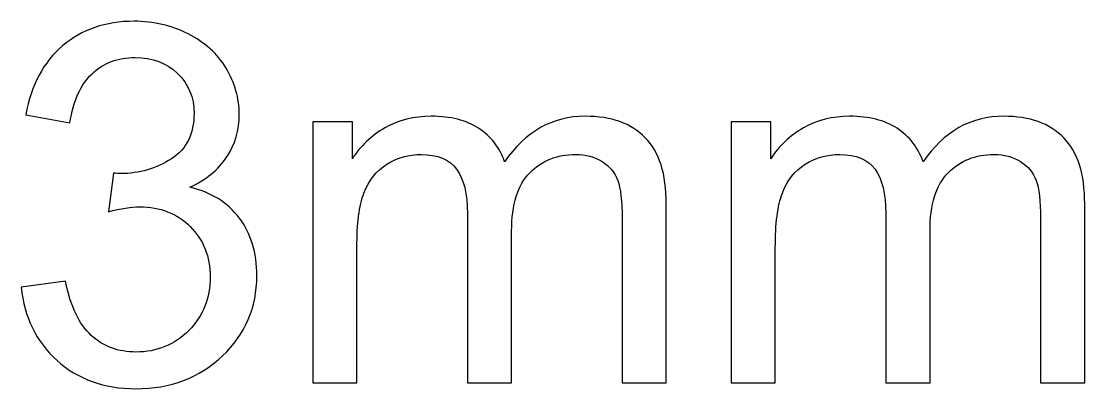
# Model space of a CAD drawing. Extents: x -181 to 112, y -145 to 119.
# Drawn here: x -178.2 to -86.7, y 73 to 104.5 of the extents above; entities that cross this region are included whole.
import ezdxf

# ---------------------------------------------------------------- set-up
doc = ezdxf.new("R2010")
doc.units = 0
doc.layers.add('LABELS', color=7, linetype='CONTINUOUS')

msp = doc.modelspace()

# ---------------------------------------------------------------- linework, layer by layer
at = {"layer": 'LABELS', "color": 250}
for points, knots in [([(-178.1605, 81.701), (-178.1605, 81.701), (-174.3603, 82.2193), (-174.3603, 82.2193), (-173.9212, 80.06), (-173.1871, 78.5053), (-172.1434, 77.5553), (-171.0998, 76.6052), (-169.8187, 76.1302), (-168.3, 76.1302), (-166.5006, 76.1302), (-164.9819, 76.7492), (-163.7584, 77.9871), (-162.5348, 79.2251), (-161.923, 80.7582), (-161.923, 82.5863), (-161.923, 84.3281), (-162.4916, 85.7676), (-163.636, 86.9048), (-164.7732, 88.0348), (-166.2199, 88.6034), (-167.9833, 88.6034), (-168.703, 88.6034), (-169.5955, 88.4595), (-170.668, 88.1788), (-170.668, 88.1788), (-170.2433, 91.504), (-170.2433, 91.504), (-169.9914, 91.4752), (-169.7827, 91.4608), (-169.6315, 91.4608), (-168.0049, 91.4608), (-166.551, 91.8855), (-165.2482, 92.7276), (-163.9527, 93.5697), (-163.3049, 94.8652), (-163.3049, 96.6142), (-163.3049, 98.0033), (-163.78, 99.1549), (-164.7228, 100.069), (-165.6657, 100.9831), (-166.8821, 101.4365), (-168.372, 101.4365), (-169.8546, 101.4365), (-171.0854, 100.9687), (-172.0715, 100.033), (-173.0575, 99.0973), (-173.6909, 97.6938), (-173.9716, 95.8225), (-173.9716, 95.8225), (-177.7719, 96.5135), (-177.7719, 96.5135), (-177.304, 99.0614), (-176.2532, 101.0407), (-174.605, 102.4442), (-172.964, 103.8477), (-170.9127, 104.5458), (-168.4655, 104.5458), (-166.7813, 104.5458), (-165.2267, 104.186), (-163.8088, 103.459), (-162.3837, 102.7393), (-161.2968, 101.7532), (-160.5483, 100.5081), (-159.7926, 99.2557), (-159.4183, 97.9314), (-159.4183, 96.5278), (-159.4183, 95.1963), (-159.7782, 93.9871), (-160.4907, 92.8931), (-161.2105, 91.7991), (-162.2757, 90.9282), (-163.6792, 90.2804), (-161.851, 89.863), (-160.4331, 88.9849), (-159.4183, 87.6534), (-158.4106, 86.329), (-157.9068, 84.6592), (-157.9068, 82.6655), (-157.9068, 79.9664), (-158.8929, 77.6704), (-160.8578, 75.7919), (-162.8299, 73.9134), (-165.3202, 72.9777), (-168.3288, 72.9777), (-171.0422, 72.9777), (-173.295, 73.791), (-175.0872, 75.4104), (-176.8866, 77.0299), (-177.9086, 79.1243), (-178.1605, 81.701)], [0, 0, 0, 0, 0.0333333, 0.0333333, 0.0333333, 0.0666667, 0.0666667, 0.0666667, 0.1, 0.1, 0.1, 0.1333333, 0.1333333, 0.1333333, 0.1666667, 0.1666667, 0.1666667, 0.2, 0.2, 0.2, 0.2333333, 0.2333333, 0.2333333, 0.2666667, 0.2666667, 0.2666667, 0.3, 0.3, 0.3, 0.3333333, 0.3333333, 0.3333333, 0.3666667, 0.3666667, 0.3666667, 0.4, 0.4, 0.4, 0.4333333, 0.4333333, 0.4333333, 0.4666667, 0.4666667, 0.4666667, 0.5, 0.5, 0.5, 0.5333333, 0.5333333, 0.5333333, 0.5666667, 0.5666667, 0.5666667, 0.6, 0.6, 0.6, 0.6333333, 0.6333333, 0.6333333, 0.6666667, 0.6666667, 0.6666667, 0.7, 0.7, 0.7, 0.7333333, 0.7333333, 0.7333333, 0.7666667, 0.7666667, 0.7666667, 0.8, 0.8, 0.8, 0.8333333, 0.8333333, 0.8333333, 0.8666667, 0.8666667, 0.8666667, 0.9, 0.9, 0.9, 0.9333333, 0.9333333, 0.9333333, 0.9666667, 0.9666667, 0.9666667, 1, 1, 1, 1]), ([(-178.1605, 81.701), (-178.1605, 81.701), (-174.3603, 82.2193), (-174.3603, 82.2193), (-173.9212, 80.06), (-173.1871, 78.5053), (-172.1434, 77.5553), (-171.0998, 76.6052), (-169.8187, 76.1302), (-168.3, 76.1302), (-166.5006, 76.1302), (-164.9819, 76.7492), (-163.7584, 77.9871), (-162.5348, 79.2251), (-161.923, 80.7582), (-161.923, 82.5863), (-161.923, 84.3281), (-162.4916, 85.7676), (-163.636, 86.9048), (-164.7732, 88.0348), (-166.2199, 88.6034), (-167.9833, 88.6034), (-168.703, 88.6034), (-169.5955, 88.4595), (-170.668, 88.1788), (-170.668, 88.1788), (-170.2433, 91.504), (-170.2433, 91.504), (-169.9914, 91.4752), (-169.7827, 91.4608), (-169.6315, 91.4608), (-168.0049, 91.4608), (-166.551, 91.8855), (-165.2482, 92.7276), (-163.9527, 93.5697), (-163.3049, 94.8652), (-163.3049, 96.6142), (-163.3049, 98.0033), (-163.78, 99.1549), (-164.7228, 100.069), (-165.6657, 100.9831), (-166.8821, 101.4365), (-168.372, 101.4365), (-169.8546, 101.4365), (-171.0854, 100.9687), (-172.0715, 100.033), (-173.0575, 99.0973), (-173.6909, 97.6938), (-173.9716, 95.8225), (-173.9716, 95.8225), (-177.7719, 96.5135), (-177.7719, 96.5135), (-177.304, 99.0614), (-176.2532, 101.0407), (-174.605, 102.4442), (-172.964, 103.8477), (-170.9127, 104.5458), (-168.4655, 104.5458), (-166.7813, 104.5458), (-165.2267, 104.186), (-163.8088, 103.459), (-162.3837, 102.7393), (-161.2968, 101.7532), (-160.5483, 100.5081), (-159.7926, 99.2557), (-159.4183, 97.9314), (-159.4183, 96.5278), (-159.4183, 95.1963), (-159.7782, 93.9871), (-160.4907, 92.8931), (-161.2105, 91.7991), (-162.2757, 90.9282), (-163.6792, 90.2804), (-161.851, 89.863), (-160.4331, 88.9849), (-159.4183, 87.6534), (-158.4106, 86.329), (-157.9068, 84.6592), (-157.9068, 82.6655), (-157.9068, 79.9664), (-158.8929, 77.6704), (-160.8578, 75.7919), (-162.8299, 73.9134), (-165.3202, 72.9777), (-168.3288, 72.9777), (-171.0422, 72.9777), (-173.295, 73.791), (-175.0872, 75.4104), (-176.8866, 77.0299), (-177.9086, 79.1243), (-178.1605, 81.701)], [0, 0, 0, 0, 0.0333333, 0.0333333, 0.0333333, 0.0666667, 0.0666667, 0.0666667, 0.1, 0.1, 0.1, 0.1333333, 0.1333333, 0.1333333, 0.1666667, 0.1666667, 0.1666667, 0.2, 0.2, 0.2, 0.2333333, 0.2333333, 0.2333333, 0.2666667, 0.2666667, 0.2666667, 0.3, 0.3, 0.3, 0.3333333, 0.3333333, 0.3333333, 0.3666667, 0.3666667, 0.3666667, 0.4, 0.4, 0.4, 0.4333333, 0.4333333, 0.4333333, 0.4666667, 0.4666667, 0.4666667, 0.5, 0.5, 0.5, 0.5333333, 0.5333333, 0.5333333, 0.5666667, 0.5666667, 0.5666667, 0.6, 0.6, 0.6, 0.6333333, 0.6333333, 0.6333333, 0.6666667, 0.6666667, 0.6666667, 0.7, 0.7, 0.7, 0.7333333, 0.7333333, 0.7333333, 0.7666667, 0.7666667, 0.7666667, 0.8, 0.8, 0.8, 0.8333333, 0.8333333, 0.8333333, 0.8666667, 0.8666667, 0.8666667, 0.9, 0.9, 0.9, 0.9333333, 0.9333333, 0.9333333, 0.9666667, 0.9666667, 0.9666667, 1, 1, 1, 1]), ([(-153.1061, 73.4959), (-153.1061, 73.4959), (-153.1061, 95.9089), (-153.1061, 95.9089), (-153.1061, 95.9089), (-149.6945, 95.9089), (-149.6945, 95.9089), (-149.6945, 95.9089), (-149.6945, 92.742), (-149.6945, 92.742), (-148.9963, 93.836), (-148.0607, 94.7213), (-146.8947, 95.3834), (-145.7287, 96.0528), (-144.4043, 96.3839), (-142.9145, 96.3839), (-141.259, 96.3839), (-139.8987, 96.0384), (-138.8407, 95.3547), (-137.7827, 94.6637), (-137.0341, 93.7064), (-136.6023, 92.4685), (-134.8173, 95.0812), (-132.5069, 96.3839), (-129.6567, 96.3839), (-127.4255, 96.3839), (-125.7053, 95.7721), (-124.5105, 94.5413), (-123.3085, 93.3106), (-122.7039, 91.4176), (-122.7039, 88.8625), (-122.7039, 88.8625), (-122.7039, 73.4959), (-122.7039, 73.4959), (-122.7039, 73.4959), (-126.5042, 73.4959), (-126.5042, 73.4959), (-126.5042, 73.4959), (-126.5042, 87.603), (-126.5042, 87.603), (-126.5042, 89.1144), (-126.6338, 90.2085), (-126.8785, 90.8778), (-127.1232, 91.5472), (-127.5694, 92.0798), (-128.2244, 92.4901), (-128.8722, 92.9003), (-129.6351, 93.1018), (-130.506, 93.1018), (-132.0894, 93.1018), (-133.3994, 92.5764), (-134.443, 91.5328), (-135.4867, 90.482), (-136.0049, 88.8049), (-136.0049, 86.5018), (-136.0049, 86.5018), (-136.0049, 73.4959), (-136.0049, 73.4959), (-136.0049, 73.4959), (-139.8051, 73.4959), (-139.8051, 73.4959), (-139.8051, 73.4959), (-139.8051, 88.042), (-139.8051, 88.042), (-139.8051, 89.7262), (-140.1146, 90.993), (-140.7336, 91.8351), (-141.3526, 92.6772), (-142.3675, 93.1018), (-143.771, 93.1018), (-144.8362, 93.1018), (-145.8222, 92.8211), (-146.7291, 92.2597), (-147.636, 91.6983), (-148.291, 90.8778), (-148.7012, 89.791), (-149.1043, 88.7114), (-149.3058, 87.1495), (-149.3058, 85.1126), (-149.3058, 85.1126), (-149.3058, 73.4959), (-149.3058, 73.4959), (-149.3058, 73.4959), (-153.1061, 73.4959), (-153.1061, 73.4959)], [0, 0, 0, 0, 0.0357143, 0.0357143, 0.0357143, 0.0714286, 0.0714286, 0.0714286, 0.1071429, 0.1071429, 0.1071429, 0.1428571, 0.1428571, 0.1428571, 0.1785714, 0.1785714, 0.1785714, 0.2142857, 0.2142857, 0.2142857, 0.25, 0.25, 0.25, 0.2857143, 0.2857143, 0.2857143, 0.3214286, 0.3214286, 0.3214286, 0.3571429, 0.3571429, 0.3571429, 0.3928571, 0.3928571, 0.3928571, 0.4285714, 0.4285714, 0.4285714, 0.4642857, 0.4642857, 0.4642857, 0.5, 0.5, 0.5, 0.5357143, 0.5357143, 0.5357143, 0.5714286, 0.5714286, 0.5714286, 0.6071429, 0.6071429, 0.6071429, 0.6428571, 0.6428571, 0.6428571, 0.6785714, 0.6785714, 0.6785714, 0.7142857, 0.7142857, 0.7142857, 0.75, 0.75, 0.75, 0.7857143, 0.7857143, 0.7857143, 0.8214286, 0.8214286, 0.8214286, 0.8571429, 0.8571429, 0.8571429, 0.8928571, 0.8928571, 0.8928571, 0.9285714, 0.9285714, 0.9285714, 0.9642857, 0.9642857, 0.9642857, 1, 1, 1, 1]), ([(-153.1061, 73.4959), (-153.1061, 73.4959), (-153.1061, 95.9089), (-153.1061, 95.9089), (-153.1061, 95.9089), (-149.6945, 95.9089), (-149.6945, 95.9089), (-149.6945, 95.9089), (-149.6945, 92.742), (-149.6945, 92.742), (-148.9963, 93.836), (-148.0607, 94.7213), (-146.8947, 95.3834), (-145.7287, 96.0528), (-144.4043, 96.3839), (-142.9145, 96.3839), (-141.259, 96.3839), (-139.8987, 96.0384), (-138.8407, 95.3547), (-137.7827, 94.6637), (-137.0341, 93.7064), (-136.6023, 92.4685), (-134.8173, 95.0812), (-132.5069, 96.3839), (-129.6567, 96.3839), (-127.4255, 96.3839), (-125.7053, 95.7721), (-124.5105, 94.5413), (-123.3085, 93.3106), (-122.7039, 91.4176), (-122.7039, 88.8625), (-122.7039, 88.8625), (-122.7039, 73.4959), (-122.7039, 73.4959), (-122.7039, 73.4959), (-126.5042, 73.4959), (-126.5042, 73.4959), (-126.5042, 73.4959), (-126.5042, 87.603), (-126.5042, 87.603), (-126.5042, 89.1144), (-126.6338, 90.2085), (-126.8785, 90.8778), (-127.1232, 91.5472), (-127.5694, 92.0798), (-128.2244, 92.4901), (-128.8722, 92.9003), (-129.6351, 93.1018), (-130.506, 93.1018), (-132.0894, 93.1018), (-133.3994, 92.5764), (-134.443, 91.5328), (-135.4867, 90.482), (-136.0049, 88.8049), (-136.0049, 86.5018), (-136.0049, 86.5018), (-136.0049, 73.4959), (-136.0049, 73.4959), (-136.0049, 73.4959), (-139.8051, 73.4959), (-139.8051, 73.4959), (-139.8051, 73.4959), (-139.8051, 88.042), (-139.8051, 88.042), (-139.8051, 89.7262), (-140.1146, 90.993), (-140.7336, 91.8351), (-141.3526, 92.6772), (-142.3675, 93.1018), (-143.771, 93.1018), (-144.8362, 93.1018), (-145.8222, 92.8211), (-146.7291, 92.2597), (-147.636, 91.6983), (-148.291, 90.8778), (-148.7012, 89.791), (-149.1043, 88.7114), (-149.3058, 87.1495), (-149.3058, 85.1126), (-149.3058, 85.1126), (-149.3058, 73.4959), (-149.3058, 73.4959), (-149.3058, 73.4959), (-153.1061, 73.4959), (-153.1061, 73.4959)], [0, 0, 0, 0, 0.0357143, 0.0357143, 0.0357143, 0.0714286, 0.0714286, 0.0714286, 0.1071429, 0.1071429, 0.1071429, 0.1428571, 0.1428571, 0.1428571, 0.1785714, 0.1785714, 0.1785714, 0.2142857, 0.2142857, 0.2142857, 0.25, 0.25, 0.25, 0.2857143, 0.2857143, 0.2857143, 0.3214286, 0.3214286, 0.3214286, 0.3571429, 0.3571429, 0.3571429, 0.3928571, 0.3928571, 0.3928571, 0.4285714, 0.4285714, 0.4285714, 0.4642857, 0.4642857, 0.4642857, 0.5, 0.5, 0.5, 0.5357143, 0.5357143, 0.5357143, 0.5714286, 0.5714286, 0.5714286, 0.6071429, 0.6071429, 0.6071429, 0.6428571, 0.6428571, 0.6428571, 0.6785714, 0.6785714, 0.6785714, 0.7142857, 0.7142857, 0.7142857, 0.75, 0.75, 0.75, 0.7857143, 0.7857143, 0.7857143, 0.8214286, 0.8214286, 0.8214286, 0.8571429, 0.8571429, 0.8571429, 0.8928571, 0.8928571, 0.8928571, 0.9285714, 0.9285714, 0.9285714, 0.9642857, 0.9642857, 0.9642857, 1, 1, 1, 1]), ([(-117.1331, 73.4959), (-117.1331, 73.4959), (-117.1331, 95.9089), (-117.1331, 95.9089), (-117.1331, 95.9089), (-113.7215, 95.9089), (-113.7215, 95.9089), (-113.7215, 95.9089), (-113.7215, 92.742), (-113.7215, 92.742), (-113.0233, 93.836), (-112.0877, 94.7213), (-110.9217, 95.3834), (-109.7557, 96.0528), (-108.4313, 96.3839), (-106.9415, 96.3839), (-105.286, 96.3839), (-103.9257, 96.0384), (-102.8677, 95.3547), (-101.8097, 94.6637), (-101.0611, 93.7064), (-100.6293, 92.4685), (-98.8443, 95.0812), (-96.5339, 96.3839), (-93.6837, 96.3839), (-91.4525, 96.3839), (-89.7323, 95.7721), (-88.5375, 94.5413), (-87.3355, 93.3106), (-86.7309, 91.4176), (-86.7309, 88.8625), (-86.7309, 88.8625), (-86.7309, 73.4959), (-86.7309, 73.4959), (-86.7309, 73.4959), (-90.5312, 73.4959), (-90.5312, 73.4959), (-90.5312, 73.4959), (-90.5312, 87.603), (-90.5312, 87.603), (-90.5312, 89.1144), (-90.6608, 90.2085), (-90.9055, 90.8778), (-91.1502, 91.5472), (-91.5964, 92.0798), (-92.2514, 92.4901), (-92.8992, 92.9003), (-93.6621, 93.1018), (-94.533, 93.1018), (-96.1164, 93.1018), (-97.4264, 92.5764), (-98.47, 91.5328), (-99.5137, 90.482), (-100.0319, 88.8049), (-100.0319, 86.5018), (-100.0319, 86.5018), (-100.0319, 73.4959), (-100.0319, 73.4959), (-100.0319, 73.4959), (-103.8321, 73.4959), (-103.8321, 73.4959), (-103.8321, 73.4959), (-103.8321, 88.042), (-103.8321, 88.042), (-103.8321, 89.7262), (-104.1416, 90.993), (-104.7606, 91.8351), (-105.3796, 92.6772), (-106.3945, 93.1018), (-107.798, 93.1018), (-108.8632, 93.1018), (-109.8492, 92.8211), (-110.7561, 92.2597), (-111.663, 91.6983), (-112.318, 90.8778), (-112.7282, 89.791), (-113.1313, 88.7114), (-113.3328, 87.1495), (-113.3328, 85.1126), (-113.3328, 85.1126), (-113.3328, 73.4959), (-113.3328, 73.4959), (-113.3328, 73.4959), (-117.1331, 73.4959), (-117.1331, 73.4959)], [0, 0, 0, 0, 0.0357143, 0.0357143, 0.0357143, 0.0714286, 0.0714286, 0.0714286, 0.1071429, 0.1071429, 0.1071429, 0.1428571, 0.1428571, 0.1428571, 0.1785714, 0.1785714, 0.1785714, 0.2142857, 0.2142857, 0.2142857, 0.25, 0.25, 0.25, 0.2857143, 0.2857143, 0.2857143, 0.3214286, 0.3214286, 0.3214286, 0.3571429, 0.3571429, 0.3571429, 0.3928571, 0.3928571, 0.3928571, 0.4285714, 0.4285714, 0.4285714, 0.4642857, 0.4642857, 0.4642857, 0.5, 0.5, 0.5, 0.5357143, 0.5357143, 0.5357143, 0.5714286, 0.5714286, 0.5714286, 0.6071429, 0.6071429, 0.6071429, 0.6428571, 0.6428571, 0.6428571, 0.6785714, 0.6785714, 0.6785714, 0.7142857, 0.7142857, 0.7142857, 0.75, 0.75, 0.75, 0.7857143, 0.7857143, 0.7857143, 0.8214286, 0.8214286, 0.8214286, 0.8571429, 0.8571429, 0.8571429, 0.8928571, 0.8928571, 0.8928571, 0.9285714, 0.9285714, 0.9285714, 0.9642857, 0.9642857, 0.9642857, 1, 1, 1, 1]), ([(-117.1331, 73.4959), (-117.1331, 73.4959), (-117.1331, 95.9089), (-117.1331, 95.9089), (-117.1331, 95.9089), (-113.7215, 95.9089), (-113.7215, 95.9089), (-113.7215, 95.9089), (-113.7215, 92.742), (-113.7215, 92.742), (-113.0233, 93.836), (-112.0877, 94.7213), (-110.9217, 95.3834), (-109.7557, 96.0528), (-108.4313, 96.3839), (-106.9415, 96.3839), (-105.286, 96.3839), (-103.9257, 96.0384), (-102.8677, 95.3547), (-101.8097, 94.6637), (-101.0611, 93.7064), (-100.6293, 92.4685), (-98.8443, 95.0812), (-96.5339, 96.3839), (-93.6837, 96.3839), (-91.4525, 96.3839), (-89.7323, 95.7721), (-88.5375, 94.5413), (-87.3355, 93.3106), (-86.7309, 91.4176), (-86.7309, 88.8625), (-86.7309, 88.8625), (-86.7309, 73.4959), (-86.7309, 73.4959), (-86.7309, 73.4959), (-90.5312, 73.4959), (-90.5312, 73.4959), (-90.5312, 73.4959), (-90.5312, 87.603), (-90.5312, 87.603), (-90.5312, 89.1144), (-90.6608, 90.2085), (-90.9055, 90.8778), (-91.1502, 91.5472), (-91.5964, 92.0798), (-92.2514, 92.4901), (-92.8992, 92.9003), (-93.6621, 93.1018), (-94.533, 93.1018), (-96.1164, 93.1018), (-97.4264, 92.5764), (-98.47, 91.5328), (-99.5137, 90.482), (-100.0319, 88.8049), (-100.0319, 86.5018), (-100.0319, 86.5018), (-100.0319, 73.4959), (-100.0319, 73.4959), (-100.0319, 73.4959), (-103.8321, 73.4959), (-103.8321, 73.4959), (-103.8321, 73.4959), (-103.8321, 88.042), (-103.8321, 88.042), (-103.8321, 89.7262), (-104.1416, 90.993), (-104.7606, 91.8351), (-105.3796, 92.6772), (-106.3945, 93.1018), (-107.798, 93.1018), (-108.8632, 93.1018), (-109.8492, 92.8211), (-110.7561, 92.2597), (-111.663, 91.6983), (-112.318, 90.8778), (-112.7282, 89.791), (-113.1313, 88.7114), (-113.3328, 87.1495), (-113.3328, 85.1126), (-113.3328, 85.1126), (-113.3328, 73.4959), (-113.3328, 73.4959), (-113.3328, 73.4959), (-117.1331, 73.4959), (-117.1331, 73.4959)], [0, 0, 0, 0, 0.0357143, 0.0357143, 0.0357143, 0.0714286, 0.0714286, 0.0714286, 0.1071429, 0.1071429, 0.1071429, 0.1428571, 0.1428571, 0.1428571, 0.1785714, 0.1785714, 0.1785714, 0.2142857, 0.2142857, 0.2142857, 0.25, 0.25, 0.25, 0.2857143, 0.2857143, 0.2857143, 0.3214286, 0.3214286, 0.3214286, 0.3571429, 0.3571429, 0.3571429, 0.3928571, 0.3928571, 0.3928571, 0.4285714, 0.4285714, 0.4285714, 0.4642857, 0.4642857, 0.4642857, 0.5, 0.5, 0.5, 0.5357143, 0.5357143, 0.5357143, 0.5714286, 0.5714286, 0.5714286, 0.6071429, 0.6071429, 0.6071429, 0.6428571, 0.6428571, 0.6428571, 0.6785714, 0.6785714, 0.6785714, 0.7142857, 0.7142857, 0.7142857, 0.75, 0.75, 0.75, 0.7857143, 0.7857143, 0.7857143, 0.8214286, 0.8214286, 0.8214286, 0.8571429, 0.8571429, 0.8571429, 0.8928571, 0.8928571, 0.8928571, 0.9285714, 0.9285714, 0.9285714, 0.9642857, 0.9642857, 0.9642857, 1, 1, 1, 1])]:
    msp.add_open_spline(points, degree=3, knots=knots, dxfattribs=at)

doc.saveas('drawing.dxf')
